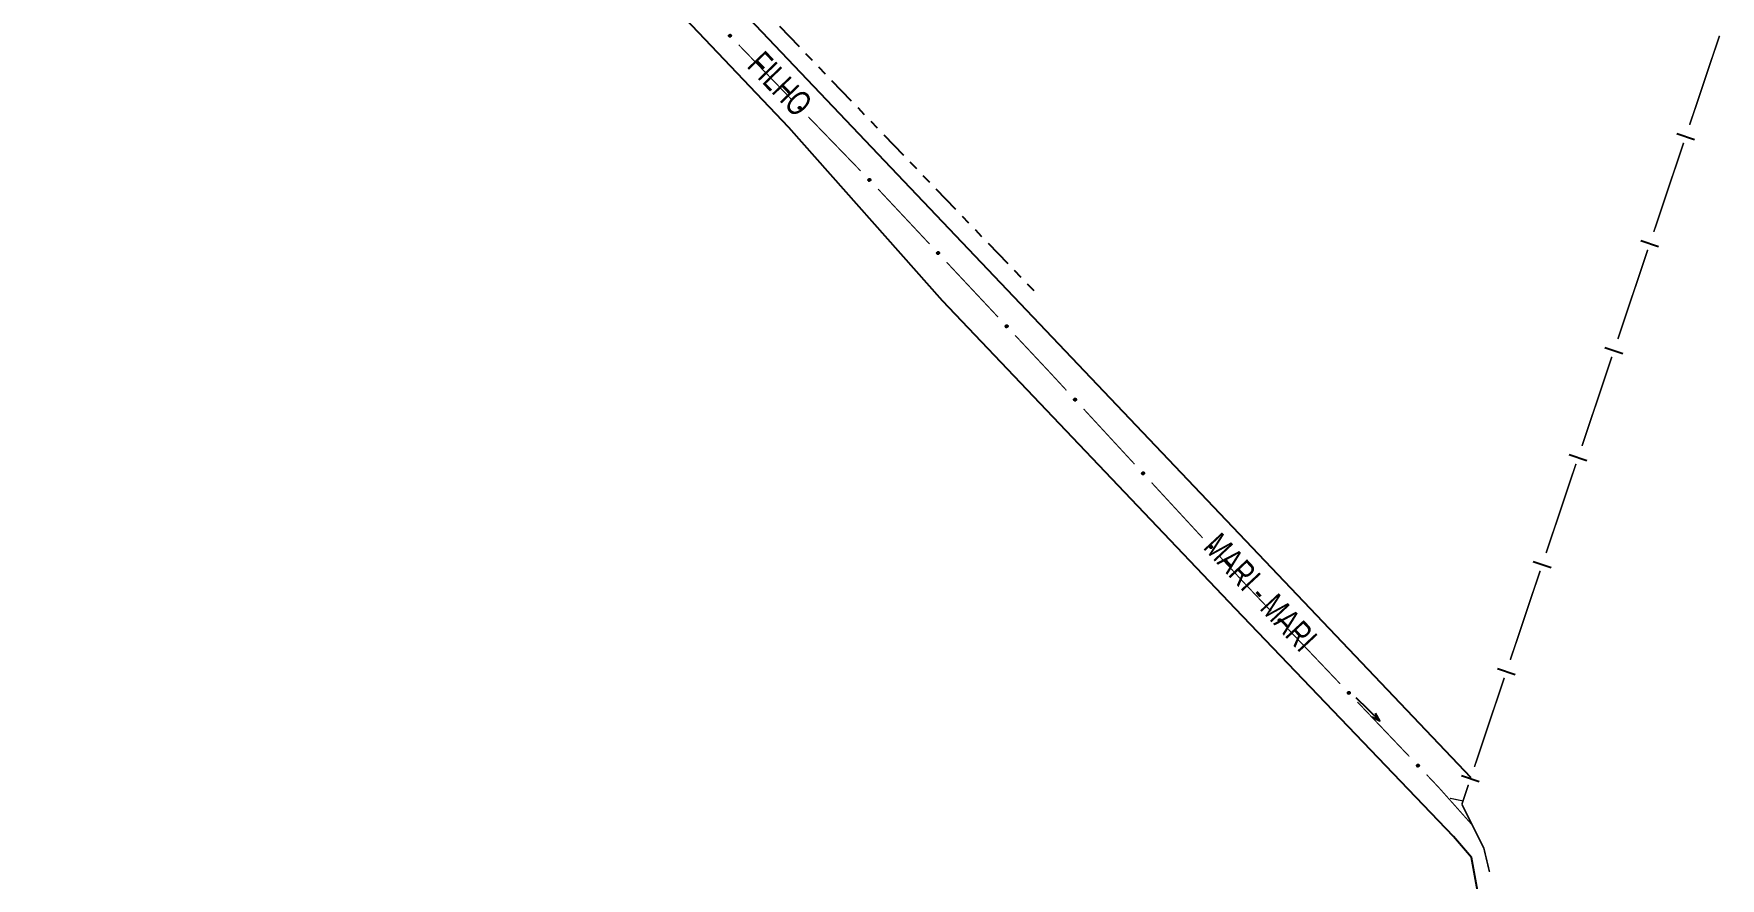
# Model space of a CAD drawing. Extents: x 208948 to 212966, y 4875285 to 4878160.
# Drawn here: x 212343 to 212612, y 4876146.8 to 4876281.5 of the extents above; entities that cross this region are included whole.
import ezdxf

# ---------------------------------------------------------------- set-up
doc = ezdxf.new("R2010")
doc.units = 0
doc.header["$LTSCALE"] = 1.5
doc.header["$MEASUREMENT"] = 0
doc.linetypes.add('TRACO_25', pattern=[8, 3, -1, 1, -1, 1, -1])
for name, color, linetype in [('LM-LIM-SETORES-BAIRROS', 7, 'CONTINUOUS'), ('SV-EIXO-ROD-ESTR', 7, 'CONTINUOUS'), ('SV-FX-DOM-EST', 20, 'CONTINUOUS'), ('SV-ROD-ESTADUAIS', 20, 'CONTINUOUS'), ('SV-TXT-ROD-EST', 7, 'CONTINUOUS')]:
    doc.layers.add(name, color=color, linetype=linetype)
doc.styles.add('ARIAL', font='ARIAL.SHX')

# ---------------------------------------------------------------- blocks, each defined once
blk = doc.blocks.new('COD048', base_point=(211109.529986, 4877903.815043))
at = {"layer": 'SV-TXT-ROD-EST'}
blk.add_line((211110.86332, 4877903.415043), (211112.196653, 4877903.815043), dxfattribs=at)
blk.add_lwpolyline([(211106.86332, 4877903.815043), (211112.196653, 4877903.815043), (211110.86332, 4877904.215043)], dxfattribs=at)

msp = doc.modelspace()

# ---------------------------------------------------------------- linework, layer by layer
at = {"layer": 'LM-LIM-SETORES-BAIRROS', "const_width": 0.25}
for points in [[(212607.144064, 4876266.909292), (212611.912146, 4876281.131296)], [(212601.422367, 4876249.842887), (212606.190448, 4876264.064891)], [(212595.700669, 4876232.776482), (212600.46875, 4876246.998486)], [(212589.978971, 4876215.710077), (212594.747052, 4876229.932081)], [(212584.257273, 4876198.643672), (212589.025355, 4876212.865676)], [(212578.535575, 4876181.577268), (212583.303657, 4876195.799272)], [(212572.813877, 4876164.510863), (212577.581959, 4876178.732867)], [(212570.817741, 4876158.556883), (212571.860261, 4876161.666462)], [(212571.139876, 4876157.912613), (212570.817741, 4876158.556883)], [(212574.322166, 4876151.548033), (212571.139876, 4876157.912613)], [(212574.526961, 4876150.687894), (212574.322166, 4876151.548033)], [(212575.221823, 4876147.769475), (212574.526961, 4876150.687894)]]:
    msp.add_lwpolyline(points, dxfattribs=at)
at = {"layer": 'LM-LIM-SETORES-BAIRROS'}
for points in [[(212607.930521, 4876264.536216), (212605.08612, 4876265.489833)], [(212602.208823, 4876247.469811), (212599.364422, 4876248.423428)], [(212596.487125, 4876230.403407), (212593.642724, 4876231.357023)], [(212590.765427, 4876213.337002), (212587.921026, 4876214.290618)], [(212585.043729, 4876196.270597), (212582.199328, 4876197.224213)], [(212579.322031, 4876179.204192), (212576.477631, 4876180.157808)], [(212573.600334, 4876162.137787), (212570.755933, 4876163.091404)]]:
    msp.add_lwpolyline(points, dxfattribs=at)
at = {"layer": 'SV-EIXO-ROD-ESTR'}
for points in [[(212454.030384, 4876281.321509), (212454.079293, 4876281.32138), (212454.1213, 4876281.311268), (212454.15391, 4876281.29275), (212454.178459, 4876281.268872), (212454.200822, 4876281.241615), (212454.217306, 4876281.20916), (212454.227623, 4876281.169086), (212454.227838, 4876281.120024), (212454.214651, 4876281.077672), (212454.198206, 4876281.04473), (212454.174782, 4876281.017699), (212454.147939, 4876280.996417), (212454.113661, 4876280.980409), (212454.072947, 4876280.970351), (212454.023608, 4876280.971329), (212453.982492, 4876280.981525), (212453.951422, 4876281.000265), (212453.924395, 4876281.023986), (212453.901897, 4876281.052087), (212453.885899, 4876281.084038), (212453.875846, 4876281.125048), (212453.877457, 4876281.173734), (212453.887158, 4876281.214858), (212453.905456, 4876281.246183), (212453.929409, 4876281.272266), (212453.956475, 4876281.295028), (212453.988409, 4876281.312957), (212454.030384, 4876281.321509)], [(212465.152376, 4876269.819278), (212465.201284, 4876269.819149), (212465.243292, 4876269.809037), (212465.275901, 4876269.790519), (212465.30045, 4876269.766641), (212465.322813, 4876269.739385), (212465.339298, 4876269.70693), (212465.349614, 4876269.666856), (212465.349829, 4876269.617793), (212465.336642, 4876269.575441), (212465.320198, 4876269.5425), (212465.296773, 4876269.515468), (212465.269931, 4876269.494187), (212465.235652, 4876269.478179), (212465.194939, 4876269.468121), (212465.145599, 4876269.469098), (212465.104484, 4876269.479294), (212465.073413, 4876269.498034), (212465.046386, 4876269.521756), (212465.023888, 4876269.549856), (212465.007891, 4876269.581808), (212464.997838, 4876269.622818), (212464.999448, 4876269.671503), (212465.009149, 4876269.712627), (212465.027448, 4876269.743953), (212465.051401, 4876269.770035), (212465.078466, 4876269.792798), (212465.110401, 4876269.810726), (212465.152376, 4876269.819278)], [(212476.274367, 4876258.317048), (212476.323275, 4876258.316919), (212476.365283, 4876258.306807), (212476.397892, 4876258.288289), (212476.422441, 4876258.264411), (212476.444805, 4876258.237154), (212476.461289, 4876258.204699), (212476.471605, 4876258.164625), (212476.47182, 4876258.115563), (212476.458634, 4876258.073211), (212476.442189, 4876258.040269), (212476.418765, 4876258.013238), (212476.391922, 4876257.991956), (212476.357643, 4876257.975948), (212476.31693, 4876257.96589), (212476.267591, 4876257.966868), (212476.226475, 4876257.977064), (212476.195404, 4876257.995804), (212476.168378, 4876258.019525), (212476.14588, 4876258.047626), (212476.129882, 4876258.079577), (212476.119829, 4876258.120587), (212476.121439, 4876258.169273), (212476.13114, 4876258.210396), (212476.149439, 4876258.241722), (212476.173392, 4876258.267805), (212476.200457, 4876258.290567), (212476.232392, 4876258.308496), (212476.274367, 4876258.317048)], [(212487.234206, 4876246.658084), (212487.283106, 4876246.657186), (212487.32495, 4876246.646416), (212487.357264, 4876246.627388), (212487.381435, 4876246.603127), (212487.403368, 4876246.575522), (212487.41934, 4876246.542812), (212487.429025, 4876246.502581), (212487.42847, 4876246.453521), (212487.414619, 4876246.411382), (212487.397659, 4876246.378703), (212487.373812, 4876246.352043), (212487.346639, 4876246.331186), (212487.312113, 4876246.315718), (212487.271247, 4876246.306301), (212487.221929, 4876246.308054), (212487.180979, 4876246.318894), (212487.150206, 4876246.33812), (212487.123555, 4876246.362263), (212487.101502, 4876246.390714), (212487.086008, 4876246.422913), (212487.076601, 4876246.464076), (212487.078976, 4876246.51273), (212487.089322, 4876246.553696), (212487.10811, 4876246.584731), (212487.13247, 4876246.610433), (212487.15989, 4876246.632768), (212487.192102, 4876246.650192), (212487.234206, 4876246.658084)], [(212498.174106, 4876234.982529), (212498.223007, 4876234.981631), (212498.26485, 4876234.970861), (212498.297165, 4876234.951833), (212498.321335, 4876234.927572), (212498.343268, 4876234.899967), (212498.35924, 4876234.867257), (212498.368925, 4876234.827026), (212498.36837, 4876234.777966), (212498.354519, 4876234.735827), (212498.337559, 4876234.703148), (212498.313713, 4876234.676487), (212498.286539, 4876234.655631), (212498.252013, 4876234.640163), (212498.211147, 4876234.630746), (212498.161829, 4876234.632499), (212498.120879, 4876234.643339), (212498.090106, 4876234.662565), (212498.063455, 4876234.686708), (212498.041402, 4876234.715159), (212498.025908, 4876234.747358), (212498.016501, 4876234.788521), (212498.018876, 4876234.837175), (212498.029222, 4876234.878141), (212498.04801, 4876234.909175), (212498.07237, 4876234.934878), (212498.09979, 4876234.957213), (212498.132002, 4876234.974637), (212498.174106, 4876234.982529)], [(212509.083411, 4876223.277407), (212509.132303, 4876223.276148), (212509.174066, 4876223.265069), (212509.206239, 4876223.245802), (212509.23023, 4876223.221364), (212509.251958, 4876223.193598), (212509.267688, 4876223.160771), (212509.277076, 4876223.120469), (212509.276158, 4876223.071415), (212509.261996, 4876223.029379), (212509.244795, 4876222.996826), (212509.220753, 4876222.970343), (212509.193426, 4876222.949687), (212509.158786, 4876222.934475), (212509.117852, 4876222.92536), (212509.068548, 4876222.927477), (212509.027679, 4876222.93862), (212508.997049, 4876222.958072), (212508.970578, 4876222.982412), (212508.948735, 4876223.011024), (212508.93348, 4876223.043337), (212508.924376, 4876223.084569), (212508.927111, 4876223.133204), (212508.937759, 4876223.174092), (212508.956776, 4876223.204987), (212508.981325, 4876223.230509), (212509.008909, 4876223.252641), (212509.04125, 4876223.269827), (212509.083411, 4876223.277407)], [(212519.936764, 4876211.521357), (212519.985657, 4876211.520098), (212520.02742, 4876211.509019), (212520.059593, 4876211.489752), (212520.083583, 4876211.465314), (212520.105311, 4876211.437548), (212520.121041, 4876211.404721), (212520.13043, 4876211.364419), (212520.129511, 4876211.315365), (212520.11535, 4876211.273328), (212520.098149, 4876211.240776), (212520.074106, 4876211.214292), (212520.046779, 4876211.193637), (212520.01214, 4876211.178425), (212519.971205, 4876211.16931), (212519.921902, 4876211.171427), (212519.881033, 4876211.18257), (212519.850403, 4876211.202022), (212519.823931, 4876211.226361), (212519.802088, 4876211.254974), (212519.786833, 4876211.287287), (212519.77773, 4876211.328518), (212519.780464, 4876211.377153), (212519.791113, 4876211.418042), (212519.81013, 4876211.448937), (212519.834679, 4876211.474459), (212519.862263, 4876211.49659), (212519.894603, 4876211.513777), (212519.936764, 4876211.521357)], [(212530.790118, 4876199.765306), (212530.83901, 4876199.764048), (212530.880773, 4876199.752968), (212530.912946, 4876199.733702), (212530.936937, 4876199.709264), (212530.958665, 4876199.681498), (212530.974395, 4876199.648671), (212530.983783, 4876199.608369), (212530.982865, 4876199.559315), (212530.968703, 4876199.517278), (212530.951502, 4876199.484726), (212530.92746, 4876199.458242), (212530.900133, 4876199.437587), (212530.865493, 4876199.422375), (212530.824559, 4876199.41326), (212530.775255, 4876199.415377), (212530.734386, 4876199.426519), (212530.703756, 4876199.445972), (212530.677285, 4876199.470311), (212530.655442, 4876199.498924), (212530.640187, 4876199.531237), (212530.631083, 4876199.572468), (212530.633818, 4876199.621103), (212530.644466, 4876199.661992), (212530.663483, 4876199.692887), (212530.688032, 4876199.718409), (212530.715616, 4876199.74054), (212530.747957, 4876199.757726), (212530.790118, 4876199.765306)], [(212541.72931, 4876188.092002), (212541.778216, 4876188.091484), (212541.820142, 4876188.081038), (212541.852603, 4876188.062261), (212541.876961, 4876188.038189), (212541.899107, 4876188.010756), (212541.915333, 4876187.978171), (212541.92533, 4876187.938016), (212541.925155, 4876187.888953), (212541.911632, 4876187.846707), (212541.894926, 4876187.813898), (212541.871287, 4876187.787053), (212541.844276, 4876187.765986), (212541.809871, 4876187.750251), (212541.769079, 4876187.740517), (212541.719749, 4876187.741887), (212541.678716, 4876187.752409), (212541.647795, 4876187.771396), (212541.620958, 4876187.795331), (212541.598684, 4876187.82361), (212541.582942, 4876187.855688), (212541.573215, 4876187.896777), (212541.575212, 4876187.945448), (212541.58524, 4876187.986493), (212541.603787, 4876188.017672), (212541.627946, 4876188.043563), (212541.655192, 4876188.06611), (212541.687268, 4876188.083784), (212541.72931, 4876188.092002)], [(212552.759488, 4876176.501697), (212552.808394, 4876176.501179), (212552.85032, 4876176.490734), (212552.882781, 4876176.471957), (212552.907139, 4876176.447885), (212552.929286, 4876176.420451), (212552.945511, 4876176.387866), (212552.955508, 4876176.347711), (212552.955333, 4876176.298648), (212552.94181, 4876176.256402), (212552.925104, 4876176.223593), (212552.901466, 4876176.196748), (212552.874455, 4876176.175681), (212552.84005, 4876176.159946), (212552.799258, 4876176.150212), (212552.749928, 4876176.151582), (212552.708895, 4876176.162105), (212552.677974, 4876176.181091), (212552.651137, 4876176.205027), (212552.628863, 4876176.233305), (212552.61312, 4876176.265383), (212552.603393, 4876176.306472), (212552.605391, 4876176.355143), (212552.615418, 4876176.396188), (212552.633965, 4876176.427367), (212552.658125, 4876176.453258), (212552.685371, 4876176.475805), (212552.717447, 4876176.493479), (212552.759488, 4876176.501697)], [(212563.789667, 4876164.911392), (212563.838573, 4876164.910874), (212563.880499, 4876164.900429), (212563.91296, 4876164.881652), (212563.937318, 4876164.85758), (212563.959464, 4876164.830146), (212563.975689, 4876164.797561), (212563.985687, 4876164.757406), (212563.985512, 4876164.708344), (212563.971989, 4876164.666098), (212563.955283, 4876164.633288), (212563.931644, 4876164.606444), (212563.904633, 4876164.585376), (212563.870228, 4876164.569642), (212563.829436, 4876164.559907), (212563.780106, 4876164.561277), (212563.739073, 4876164.5718), (212563.708152, 4876164.590786), (212563.681315, 4876164.614722), (212563.659041, 4876164.643), (212563.643298, 4876164.675078), (212563.633572, 4876164.716167), (212563.635569, 4876164.764838), (212563.645597, 4876164.805883), (212563.664144, 4876164.837063), (212563.688303, 4876164.862954), (212563.715549, 4876164.8855), (212563.747625, 4876164.903174), (212563.789667, 4876164.911392)]]:
    msp.add_lwpolyline(points, close=True, dxfattribs=at)
for points in [[(212453.875846, 4876281.125048), (212454.072947, 4876280.970351)], [(212453.877457, 4876281.173734), (212454.113661, 4876280.980409)], [(212453.88042, 4876281.147694), (212454.09082, 4876280.977213)], [(212453.883096, 4876281.192039), (212454.126758, 4876280.991084)], [(212453.885899, 4876281.084038), (212454.023608, 4876280.971329)], [(212453.886411, 4876281.102239), (212454.042551, 4876280.976094)], [(212453.887158, 4876281.214858), (212454.147939, 4876280.996417)], [(212453.897372, 4876281.065384), (212453.998239, 4876280.980699)], [(212453.898166, 4876281.227491), (212454.158902, 4876281.008879)], [(212453.901897, 4876281.052087), (212453.982492, 4876280.981525)], [(212453.905456, 4876281.246183), (212454.174782, 4876281.017699)], [(212453.918928, 4876281.257057), (212454.183393, 4876281.030662)], [(212453.929409, 4876281.272266), (212454.198206, 4876281.04473)], [(212453.946362, 4876281.281686), (212454.204252, 4876281.066017)], [(212453.956475, 4876281.295028), (212454.214651, 4876281.077672)], [(212453.975628, 4876281.300494), (212454.218375, 4876281.102449)], [(212453.988409, 4876281.312957), (212454.227838, 4876281.120024)], [(212454.008688, 4876281.315378), (212454.223928, 4876281.145781)], [(212454.030384, 4876281.321509), (212454.227623, 4876281.169086)], [(212454.057022, 4876281.320356), (212454.217021, 4876281.194147)], [(212454.079293, 4876281.32138), (212454.217306, 4876281.20916)], [(212454.103264, 4876281.315719), (212454.202201, 4876281.231066)], [(212454.1213, 4876281.311268), (212454.200822, 4876281.241615)], [(212464.997838, 4876269.622818), (212465.194939, 4876269.468121)], [(212464.999448, 4876269.671503), (212465.235652, 4876269.478179)], [(212465.002412, 4876269.645464), (212465.212811, 4876269.474983)], [(212465.005087, 4876269.689809), (212465.248749, 4876269.488854)], [(212465.007891, 4876269.581808), (212465.145599, 4876269.469098)], [(212465.008403, 4876269.600008), (212465.164543, 4876269.473864)], [(212465.009149, 4876269.712627), (212465.269931, 4876269.494187)], [(212465.019363, 4876269.563154), (212465.12023, 4876269.478469)], [(212465.020158, 4876269.72526), (212465.280893, 4876269.506648)], [(212465.023888, 4876269.549856), (212465.104484, 4876269.479294)], [(212465.027448, 4876269.743953), (212465.296773, 4876269.515468)], [(212465.04092, 4876269.754826), (212465.305385, 4876269.528432)], [(212465.051401, 4876269.770035), (212465.320198, 4876269.5425)], [(212465.068354, 4876269.779455), (212465.326244, 4876269.563786)], [(212465.078466, 4876269.792798), (212465.336642, 4876269.575441)], [(212465.09762, 4876269.798263), (212465.340366, 4876269.600219)], [(212465.110401, 4876269.810726), (212465.349829, 4876269.617793)], [(212465.13068, 4876269.813148), (212465.345919, 4876269.64355)], [(212465.152376, 4876269.819278), (212465.349614, 4876269.666856)], [(212465.179013, 4876269.818125), (212465.339012, 4876269.691916)], [(212465.201284, 4876269.819149), (212465.339298, 4876269.70693)], [(212465.225255, 4876269.813488), (212465.324193, 4876269.728836)], [(212465.243292, 4876269.809037), (212465.322813, 4876269.739385)], [(212476.119829, 4876258.120587), (212476.31693, 4876257.96589)], [(212476.121439, 4876258.169273), (212476.357643, 4876257.975948)], [(212476.124403, 4876258.143233), (212476.334803, 4876257.972752)], [(212476.127078, 4876258.187578), (212476.370741, 4876257.986623)], [(212476.129882, 4876258.079577), (212476.267591, 4876257.966868)], [(212476.130394, 4876258.097777), (212476.286534, 4876257.971633)], [(212476.13114, 4876258.210396), (212476.391922, 4876257.991956)], [(212476.141355, 4876258.060923), (212476.242221, 4876257.976238)], [(212476.142149, 4876258.22303), (212476.402885, 4876258.004418)], [(212476.14588, 4876258.047626), (212476.226475, 4876257.977064)], [(212476.149439, 4876258.241722), (212476.418765, 4876258.013238)], [(212476.162911, 4876258.252596), (212476.427376, 4876258.026201)], [(212476.173392, 4876258.267805), (212476.442189, 4876258.040269)], [(212476.190345, 4876258.277225), (212476.448235, 4876258.061556)], [(212476.200457, 4876258.290567), (212476.458634, 4876258.073211)], [(212476.219611, 4876258.296033), (212476.462357, 4876258.097988)], [(212476.232392, 4876258.308496), (212476.47182, 4876258.115563)], [(212476.252671, 4876258.310917), (212476.467911, 4876258.14132)], [(212476.274367, 4876258.317048), (212476.471605, 4876258.164625)], [(212476.301005, 4876258.315895), (212476.461004, 4876258.189686)], [(212476.323275, 4876258.316919), (212476.461289, 4876258.204699)], [(212476.347247, 4876258.311258), (212476.446184, 4876258.226605)], [(212476.365283, 4876258.306807), (212476.444805, 4876258.237154)], [(212487.076601, 4876246.464076), (212487.271247, 4876246.306301)], [(212487.078976, 4876246.51273), (212487.312113, 4876246.315718)], [(212487.08153, 4876246.486647), (212487.289225, 4876246.312881)], [(212487.084902, 4876246.530944), (212487.325377, 4876246.326186)], [(212487.086008, 4876246.422913), (212487.221929, 4876246.308054)], [(212487.086806, 4876246.441103), (212487.240945, 4876246.312521)], [(212487.089322, 4876246.553696), (212487.346639, 4876246.331186)], [(212487.097186, 4876246.404081), (212487.19671, 4876246.317821)], [(212487.100527, 4876246.566155), (212487.357796, 4876246.343473)], [(212487.101502, 4876246.390714), (212487.180979, 4876246.318894)], [(212487.10811, 4876246.584731), (212487.373812, 4876246.352043)], [(212487.121751, 4876246.595391), (212487.382627, 4876246.364869)], [(212487.13247, 4876246.610433), (212487.397659, 4876246.378703)], [(212487.149569, 4876246.619586), (212487.404039, 4876246.399892)], [(212487.15989, 4876246.632768), (212487.414619, 4876246.411382)], [(212487.179127, 4876246.637932), (212487.418732, 4876246.436098)], [(212487.192102, 4876246.650192), (212487.42847, 4876246.453521)], [(212487.212417, 4876246.652295), (212487.424965, 4876246.479337)], [(212487.234206, 4876246.658084), (212487.429025, 4876246.502581)], [(212487.260823, 4876246.656513), (212487.418819, 4876246.527805)], [(212487.283106, 4876246.657186), (212487.41934, 4876246.542812)], [(212487.306986, 4876246.65115), (212487.404581, 4876246.564953)], [(212487.32495, 4876246.646416), (212487.403368, 4876246.575522)], [(212498.04801, 4876234.909175), (212498.313713, 4876234.676487)], [(212498.061651, 4876234.919836), (212498.322527, 4876234.689314)], [(212498.07237, 4876234.934878), (212498.337559, 4876234.703148)], [(212498.089469, 4876234.944031), (212498.343939, 4876234.724337)], [(212498.09979, 4876234.957213), (212498.354519, 4876234.735827)], [(212498.119027, 4876234.962377), (212498.358632, 4876234.760543)], [(212498.132002, 4876234.974637), (212498.36837, 4876234.777966)], [(212498.152317, 4876234.97674), (212498.364865, 4876234.803782)], [(212498.174106, 4876234.982529), (212498.368925, 4876234.827026)], [(212498.200723, 4876234.980958), (212498.358719, 4876234.85225)], [(212498.223007, 4876234.981631), (212498.35924, 4876234.867257)], [(212498.246886, 4876234.975594), (212498.344481, 4876234.889398)], [(212498.26485, 4876234.970861), (212498.343268, 4876234.899967)], [(212498.016501, 4876234.788521), (212498.211147, 4876234.630746)], [(212498.018876, 4876234.837175), (212498.252013, 4876234.640163)], [(212498.02143, 4876234.811092), (212498.229125, 4876234.637326)], [(212498.024802, 4876234.855389), (212498.265277, 4876234.650631)], [(212498.025908, 4876234.747358), (212498.161829, 4876234.632499)], [(212498.026706, 4876234.765548), (212498.180845, 4876234.636966)], [(212498.029222, 4876234.878141), (212498.286539, 4876234.655631)], [(212498.037086, 4876234.728526), (212498.13661, 4876234.642266)], [(212498.040428, 4876234.8906), (212498.297696, 4876234.667918)], [(212498.041402, 4876234.715159), (212498.120879, 4876234.643339)], [(212508.924376, 4876223.084569), (212509.117852, 4876222.92536)], [(212508.927111, 4876223.133204), (212509.158786, 4876222.934475)], [(212508.929472, 4876223.107103), (212509.135878, 4876222.931807)], [(212508.933171, 4876223.151374), (212509.172127, 4876222.944845)], [(212508.93348, 4876223.043337), (212509.068548, 4876222.927477)], [(212508.934412, 4876223.061521), (212509.087596, 4876222.931804)], [(212508.937759, 4876223.174092), (212509.193426, 4876222.949687)], [(212508.944518, 4876223.024423), (212509.043402, 4876222.937431)], [(212508.948735, 4876223.011024), (212509.027679, 4876222.93862)], [(212508.949057, 4876223.186468), (212509.204674, 4876222.961892)], [(212508.956776, 4876223.204987), (212509.220753, 4876222.970343)], [(212508.970496, 4876223.215547), (212509.229661, 4876222.983104)], [(212508.981325, 4876223.230509), (212509.244795, 4876222.996826)], [(212508.998491, 4876223.239535), (212509.251331, 4876223.017967)], [(212509.008909, 4876223.252641), (212509.261996, 4876223.029379)], [(212509.028184, 4876223.257662), (212509.266291, 4876223.054064)], [(212509.04125, 4876223.269827), (212509.276158, 4876223.071415)], [(212509.061579, 4876223.271779), (212509.272844, 4876223.097256)], [(212509.083411, 4876223.277407), (212509.277076, 4876223.120469)], [(212509.110015, 4876223.275639), (212509.267056, 4876223.145768)], [(212509.132303, 4876223.276148), (212509.267688, 4876223.160771)], [(212509.156138, 4876223.269935), (212509.253093, 4876223.18302)], [(212509.174066, 4876223.265069), (212509.251958, 4876223.193598)], [(212519.77773, 4876211.328518), (212519.971205, 4876211.16931)], [(212519.780464, 4876211.377153), (212520.01214, 4876211.178425)], [(212519.782826, 4876211.351052), (212519.989232, 4876211.175757)], [(212519.786525, 4876211.395324), (212520.025481, 4876211.188794)], [(212519.786833, 4876211.287287), (212519.921902, 4876211.171427)], [(212519.787765, 4876211.30547), (212519.94095, 4876211.175753)], [(212519.791113, 4876211.418042), (212520.046779, 4876211.193637)], [(212519.797872, 4876211.268373), (212519.896755, 4876211.181381)], [(212519.802088, 4876211.254974), (212519.881033, 4876211.18257)], [(212519.80241, 4876211.430418), (212520.058027, 4876211.205842)], [(212519.81013, 4876211.448937), (212520.074106, 4876211.214292)], [(212519.82385, 4876211.459496), (212520.083015, 4876211.227054)], [(212519.834679, 4876211.474459), (212520.098149, 4876211.240776)], [(212519.851845, 4876211.483485), (212520.104685, 4876211.261917)], [(212519.862263, 4876211.49659), (212520.11535, 4876211.273328)], [(212519.881538, 4876211.501612), (212520.119645, 4876211.298014)], [(212519.894603, 4876211.513777), (212520.129511, 4876211.315365)], [(212519.914933, 4876211.515729), (212520.126198, 4876211.341205)], [(212519.936764, 4876211.521357), (212520.13043, 4876211.364419)], [(212519.963368, 4876211.519589), (212520.120409, 4876211.389718)], [(212519.985657, 4876211.520098), (212520.121041, 4876211.404721)], [(212520.009491, 4876211.513885), (212520.106447, 4876211.42697)], [(212520.02742, 4876211.509019), (212520.105311, 4876211.437548)], [(212530.631083, 4876199.572468), (212530.824559, 4876199.41326)], [(212530.633818, 4876199.621103), (212530.865493, 4876199.422375)], [(212530.636179, 4876199.595002), (212530.842585, 4876199.419707)], [(212530.639878, 4876199.639273), (212530.878834, 4876199.432744)], [(212530.640187, 4876199.531237), (212530.775255, 4876199.415377)], [(212530.641119, 4876199.54942), (212530.794303, 4876199.419703)], [(212530.644466, 4876199.661992), (212530.900133, 4876199.437587)], [(212530.651225, 4876199.512323), (212530.750109, 4876199.42533)], [(212530.655442, 4876199.498924), (212530.734386, 4876199.426519)], [(212530.655764, 4876199.674368), (212530.911381, 4876199.449792)], [(212530.663483, 4876199.692887), (212530.92746, 4876199.458242)], [(212530.677203, 4876199.703446), (212530.936368, 4876199.471003)], [(212530.688032, 4876199.718409), (212530.951502, 4876199.484726)], [(212530.705198, 4876199.727435), (212530.958038, 4876199.505867)], [(212530.715616, 4876199.74054), (212530.968703, 4876199.517278)], [(212530.734891, 4876199.745562), (212530.972998, 4876199.541963)], [(212530.747957, 4876199.757726), (212530.982865, 4876199.559315)], [(212530.768286, 4876199.759679), (212530.979551, 4876199.585155)], [(212530.790118, 4876199.765306), (212530.983783, 4876199.608369)], [(212530.816722, 4876199.763539), (212530.973763, 4876199.633668)], [(212530.83901, 4876199.764048), (212530.974395, 4876199.648671)], [(212530.862845, 4876199.757835), (212530.9598, 4876199.670919)], [(212530.880773, 4876199.752968), (212530.958665, 4876199.681498)], [(212541.573215, 4876187.896777), (212541.769079, 4876187.740517)], [(212541.575212, 4876187.945448), (212541.809871, 4876187.750251)], [(212541.577969, 4876187.919385), (212541.787006, 4876187.747237)], [(212541.580996, 4876187.963707), (212541.823053, 4876187.760821)], [(212541.582942, 4876187.855688), (212541.719749, 4876187.741887)], [(212541.583598, 4876187.873883), (212541.73873, 4876187.746502)], [(212541.58524, 4876187.986493), (212541.844276, 4876187.765986)], [(212541.594265, 4876187.836943), (212541.694455, 4876187.751459)], [(212541.596349, 4876187.999038), (212541.855338, 4876187.77836)], [(212541.598684, 4876187.82361), (212541.678716, 4876187.752409)], [(212541.603787, 4876188.017672), (212541.871287, 4876187.787053)], [(212541.617345, 4876188.028438), (212541.880001, 4876187.799948)], [(212541.627946, 4876188.043563), (212541.894926, 4876187.813898)], [(212541.644974, 4876188.052848), (212541.901141, 4876187.835135)], [(212541.655192, 4876188.06611), (212541.911632, 4876187.846707)], [(212541.674389, 4876188.071423), (212541.915553, 4876187.871454)], [(212541.687268, 4876188.083784), (212541.925155, 4876187.888953)], [(212541.707566, 4876188.086044), (212541.92145, 4876187.914741)], [(212541.72931, 4876188.092002), (212541.92533, 4876187.938016)], [(212541.755938, 4876188.090637), (212541.914928, 4876187.96316)], [(212541.778216, 4876188.091484), (212541.915333, 4876187.978171)], [(212541.802141, 4876188.085632), (212541.900402, 4876188.000196)], [(212541.820142, 4876188.081038), (212541.899107, 4876188.010756)], [(212552.603393, 4876176.306472), (212552.799258, 4876176.150212)], [(212552.605391, 4876176.355143), (212552.84005, 4876176.159946)], [(212552.608147, 4876176.32908), (212552.817184, 4876176.156932)], [(212552.611175, 4876176.373403), (212552.853232, 4876176.170517)], [(212552.61312, 4876176.265383), (212552.749928, 4876176.151582)], [(212552.613776, 4876176.283579), (212552.768908, 4876176.156197)], [(212552.615418, 4876176.396188), (212552.874455, 4876176.175681)], [(212552.624444, 4876176.246638), (212552.724634, 4876176.161154)], [(212552.626527, 4876176.408733), (212552.885516, 4876176.188055)], [(212552.628863, 4876176.233305), (212552.708895, 4876176.162105)], [(212552.633965, 4876176.427367), (212552.901466, 4876176.196748)], [(212552.647523, 4876176.438133), (212552.91018, 4876176.209643)], [(212552.658125, 4876176.453258), (212552.925104, 4876176.223593)], [(212552.675152, 4876176.462543), (212552.931319, 4876176.244831)], [(212552.685371, 4876176.475805), (212552.94181, 4876176.256402)], [(212552.704567, 4876176.481118), (212552.945731, 4876176.28115)], [(212552.717447, 4876176.493479), (212552.955333, 4876176.298648)], [(212552.737745, 4876176.495739), (212552.951629, 4876176.324436)], [(212552.759488, 4876176.501697), (212552.955508, 4876176.347711)], [(212552.786116, 4876176.500332), (212552.945106, 4876176.372855)], [(212552.808394, 4876176.501179), (212552.945511, 4876176.387866)], [(212552.83232, 4876176.495328), (212552.930581, 4876176.409891)], [(212552.85032, 4876176.490734), (212552.929286, 4876176.420451)], [(212563.633572, 4876164.716167), (212563.829436, 4876164.559907)], [(212563.635569, 4876164.764838), (212563.870228, 4876164.569642)], [(212563.638326, 4876164.738776), (212563.847363, 4876164.566627)], [(212563.641353, 4876164.783098), (212563.88341, 4876164.580212)], [(212563.643298, 4876164.675078), (212563.780106, 4876164.561277)], [(212563.643955, 4876164.693274), (212563.799087, 4876164.565892)], [(212563.645597, 4876164.805883), (212563.904633, 4876164.585376)], [(212563.654622, 4876164.656334), (212563.754812, 4876164.570849)], [(212563.656706, 4876164.818429), (212563.915695, 4876164.59775)], [(212563.659041, 4876164.643), (212563.739073, 4876164.5718)], [(212563.664144, 4876164.837063), (212563.931644, 4876164.606444)], [(212563.677702, 4876164.847829), (212563.940358, 4876164.619338)], [(212563.688303, 4876164.862954), (212563.955283, 4876164.633288)], [(212563.705331, 4876164.872239), (212563.961498, 4876164.654526)], [(212563.715549, 4876164.8855), (212563.971989, 4876164.666098)], [(212563.734746, 4876164.890814), (212563.975909, 4876164.690845)], [(212563.747625, 4876164.903174), (212563.985512, 4876164.708344)], [(212563.767923, 4876164.905435), (212563.981807, 4876164.734131)], [(212563.789667, 4876164.911392), (212563.985687, 4876164.757406)], [(212563.816295, 4876164.910028), (212563.975285, 4876164.782551)], [(212563.838573, 4876164.910874), (212563.975689, 4876164.797561)], [(212563.862498, 4876164.905023), (212563.960759, 4876164.819586)], [(212563.880499, 4876164.900429), (212563.959464, 4876164.830146)]]:
    msp.add_lwpolyline(points, dxfattribs=at)
at = {"layer": 'SV-EIXO-ROD-ESTR', "const_width": 0.18}
for points in [[(212455.441373, 4876279.70392), (212463.782867, 4876271.077247)], [(212466.563365, 4876268.201689), (212474.904858, 4876259.575016)], [(212477.679706, 4876256.694081), (212485.884631, 4876247.937414)], [(212488.619606, 4876245.018526), (212496.824531, 4876236.261859)], [(212499.559506, 4876233.342971), (212505.029456, 4876227.505193)], [(212505.029456, 4876227.505193), (212505.096247, 4876227.433911)], [(212505.096247, 4876227.433911), (212507.743323, 4876224.566672)], [(212510.456662, 4876221.627659), (212518.596677, 4876212.810622)], [(212521.310015, 4876209.871609), (212529.45003, 4876201.054572)], [(212532.163369, 4876198.115559), (212535.555042, 4876194.441793)], [(212535.555042, 4876194.441793), (212536.223907, 4876193.717297)], [(212536.223907, 4876193.717297), (212540.369847, 4876189.36082)], [(212543.127392, 4876186.463244), (212551.400026, 4876177.770516)], [(212554.15757, 4876174.87294), (212562.430204, 4876166.180211)], [(212565.187749, 4876163.282635), (212566.566521, 4876161.833847)], [(212566.566521, 4876161.833847), (212567.050525, 4876161.325264)], [(212567.050525, 4876161.325264), (212571.907446, 4876155.87825)], [(212568.916981, 4876159.519017), (212570.875895, 4876159.115711)], [(212570.875895, 4876159.115711), (212570.996752, 4876159.090829)], [(212571.907446, 4876155.87825), (212572.47571, 4876155.240946)]]:
    msp.add_lwpolyline(points, dxfattribs=at)
at = {"layer": 'SV-FX-DOM-EST', "linetype": 'TRACO_25'}
msp.add_polyline3d([(212034.471602, 4876731.231004, 12.680711), (212095.595391, 4876667.328843, 12.499574), (212164.571308, 4876594.820558, 11.342311), (212239.05618, 4876517.142401, 10.547322), (212282.667198, 4876470.683494, 9.993849), (212331.627199, 4876419.194712, 10.66808), (212384.996316, 4876363.196038, 11.120922), (212428.666365, 4876317.230421, 12.469384), (212503.442243, 4876239.53897, 12.469384)], dxfattribs=at)
at = {"layer": 'SV-ROD-ESTADUAIS', "linetype": 'Continuous'}
for points in [[(212026.482683, 4876736.560094, 13.304626), (212103.823232, 4876654.959102, 12.539826), (212169.349867, 4876586.18073, 11.352374), (212254.812406, 4876496.242856, 10.426565), (212307.422998, 4876440.653872, 10.426565), (212310.573028, 4876437.053837, 10.426565), (212343.01446, 4876404.005042, 10.869344), (212427.217253, 4876315.367137, 12.378816), (212522.9377, 4876214.669519, 14.210309), (212572.252393, 4876162.836095, 14.894604)], [(211769.02429, 4875923.389878, 11.501373), (211846.938457, 4875943.893393, 12.000418), (211937.771643, 4875967.897503, 12.060303), (211948.171754, 4875970.709438, 12.060303), (211953.204744, 4875972.043012, 12.060303), (212001.446844, 4875984.900408, 11.900608), (212093.61991, 4876009.404598, 11.92057), (212175.973712, 4876031.328346, 11.860685), (212212.620506, 4876040.818376, 12.660584), (212262.878989, 4876054.183141, 12.660584), (212330.799958, 4876073.341863, 13.385131), (212394.806438, 4876089.956455, 13.938604), (212441.178697, 4876102.107743, 14.139867), (212487.14863, 4876114.208416, 14.884541), (212550.029358, 4876130.776917, 15.055614), (212567.20183, 4876135.183814, 15.07574), (212571.584678, 4876138.993149, 15.07574), (212573.287744, 4876144.793979, 15.055614), (212572.325499, 4876150.058226, 15.015361), (212569.505356, 4876153.426412, 14.954983), (212534.710453, 4876189.749799, 14.542393), (212487.980978, 4876238.846086, 14.129804), (212463.427343, 4876266.514195, 13.536078), (212432.536475, 4876299.062063, 12.9021)]]:
    msp.add_polyline3d(points, dxfattribs=at)

# ---------------------------------------------------------------- block references
at = {"layer": 'SV-TXT-ROD-EST', "rotation": 316}
msp.add_blockref('COD048', (212555.810364, 4876173.713482), dxfattribs=at)

# ---------------------------------------------------------------- texts
at = {"layer": 'SV-TXT-ROD-EST', "style": 'ARIAL', "width": 0.7}
for s, rotation, p in [('FILHO', 314, (212456.618867, 4876276.213176)), ('MARI - MARI', 313, (212529.396767, 4876199.431985))]:
    msp.add_text(s, height=4, rotation=rotation, dxfattribs=at).set_placement(p)

doc.saveas('drawing.dxf')
